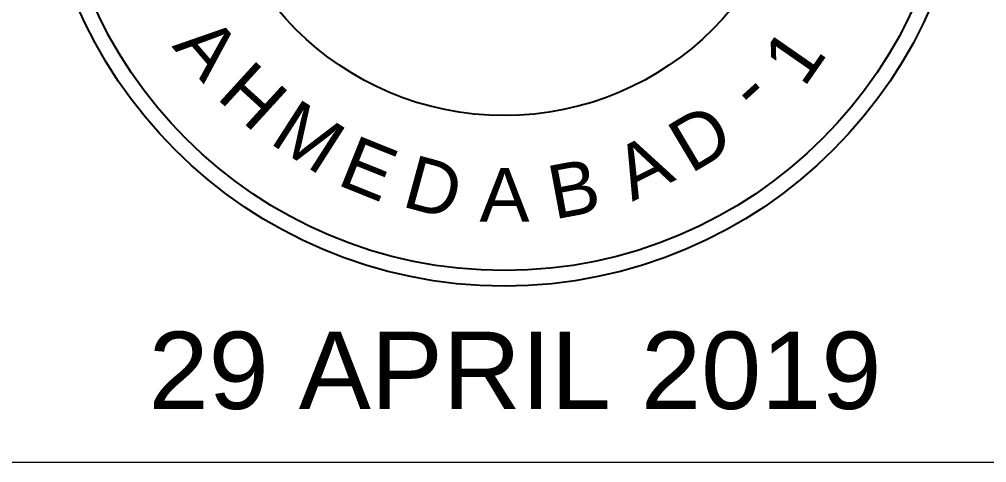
# Model space of a CAD drawing. Extents: x -200722 to 834823, y -494970 to 88783.
# Drawn here: x 334848 to 337994, y -331394 to -329951 of the extents above; entities that cross this region are included whole.
import ezdxf
from ezdxf.enums import TextEntityAlignment as Align

# ---------------------------------------------------------------- set-up
doc = ezdxf.new("R2010")
doc.units = 0
doc.header["$LTSCALE"] = 100
doc.header["$MEASUREMENT"] = 0
doc.linetypes.add('SJ', pattern=[4.25, 3, -0.25, 0.25, -0.25, 0.25, -0.25])
doc.layers.add('9_TITLE TEXT', color=7, linetype='CONTINUOUS', lineweight=20)
doc.layers.add('STAMP', color=20, linetype='SJ')
doc.layers.add('TEXT', color=2, linetype='CONTINUOUS')
doc.styles.add('AR', font='arial.ttf')

msp = doc.modelspace()

# ---------------------------------------------------------------- linework, layer by layer
at = {"layer": '9_TITLE TEXT', "color": 18, "true_color": 0x000000}
msp.add_line((339712.7, -331394.4), (327952.7, -331394.4), dxfattribs=at)
msp.add_line((339712.7, -331394.4), (327952.7, -331394.4), dxfattribs=at)
msp.add_line((339712.7, -331394.4), (327952.7, -331394.4), dxfattribs=at)
at = {"layer": 'STAMP', "color": 7, "linetype": 'ByBlock'}
for radius in [1513.4, 1462.9, 958.5]:
    msp.add_circle((336425.2, -329306.3), radius, dxfattribs=at)

# ---------------------------------------------------------------- texts
at = {"layer": 'TEXT', "color": 7, "style": 'AR'}
for s, rotation, p in [('A', 310.6144, (335461.9, -330044.7)), ('1', 55.1888, (337366.6, -330071.5)), ('H', 137.6471, (335609.6, -330201)), ('-', 222.3529, (337240.9, -330201)), ('M', 327.3405, (335790.2, -330333.7)), ('D', 30.7657, (337062.6, -330335.7)), ('E', 338.0814, (335984.7, -330437.1)), ('A', 26.4836, (336875.7, -330430.9)), ('D', 344.8157, (336195.5, -330497.8)), ('B', 10.5882, (336651.1, -330502.5))]:
    msp.add_text(s, height=174.8, rotation=rotation, dxfattribs=at).set_placement(p, align=Align.MIDDLE)
for s, height, p in [('A', 174.8, (336426.2, -330522.5)), ('29 APRIL 2019', 251.567, (336460.3, -331093.8))]:
    msp.add_text(s, height=height, dxfattribs=at).set_placement(p, align=Align.MIDDLE)

doc.saveas('drawing.dxf')
